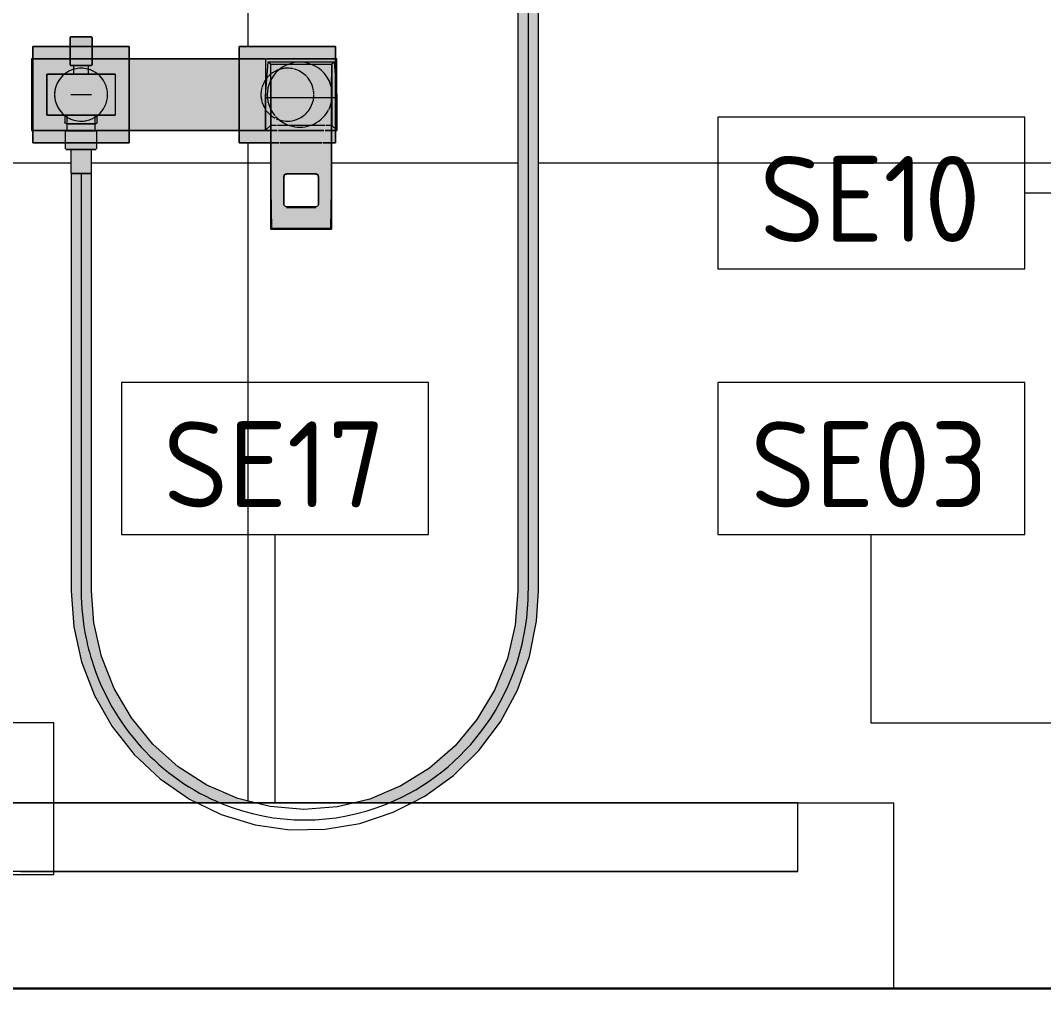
# Model space of a CAD drawing. Header units: millimetres. Extents: x 91786 to 132940, y -1987 to 10096.
# Drawn here: x 124797 to 125540, y 0 to 704 of the extents above; entities that cross this region are included whole.
import ezdxf

# ---------------------------------------------------------------- set-up
doc = ezdxf.new("R2010")
doc.units = ezdxf.units.MM
doc.layers.add('A-FLOR-FNSH-2', color=7, linetype='Continuous', lineweight=30, true_color=0x3c3c3c)
for name, color, linetype, lineweight in [('A-WALL-PATT', 7, 'Continuous', 9), ('P-SANR-FIXT', 7, 'Continuous', 9), ('P-SANR-FIXT-IDEN', 7, 'Continuous', 9)]:
    doc.layers.add(name, color=color, linetype=linetype, lineweight=lineweight)
doc.layers.add('P-SANR-FIXT-2', color=7, linetype='Continuous', lineweight=9, transparency=0.7)
doc.styles.add('GOST Common_3', font='GOST_Common.ttf', dxfattribs={"height": 62.5})

# ---------------------------------------------------------------- blocks, each defined once
blk = doc.blocks.new('поддон угловой - 900х900-30799906-Развертка 1_66-4')
at = {"layer": 'P-SANR-FIXT'}
for p, q in [((5930.84, 135), (6254.47, 135)), ((6040.84, 135), (6760.84, 135)), ((6209.07, 135), (6083.35, 135)), ((6249.78, 135), (6209.07, 135)), ((6328.33, 135), (6249.78, 135)), ((6254.47, 135), (6293.33, 135)), ((6293.53, 135), (6294.98, 135)), ((6294.98, 135), (6370.63, 135)), ((6500.46, 135), (6328.33, 135)), ((6370.63, 135), (6407.6, 135)), ((6408, 135), (6409.22, 135)), ((6409.22, 135), (6549.84, 135)), ((6550.04, 135), (6500.46, 135)), ((6549.96, 135), (6690.84, 135)), ((6623.81, 135), (6550.16, 135)), ((6641.36, 135), (6623.81, 135)), ((6690.84, 135), (6641.36, 135)), ((6690.84, 85), (6690.84, 135)), ((6760.84, 0), (6760.84, 135)), ((6549.84, 85), (6045.84, 85)), ((6125.68, 85), (6249.78, 85)), ((6249.78, 85), (6365.84, 85)), ((6365.84, 85), (6500.46, 85)), ((6500.46, 85), (6550.04, 85)), ((6690.84, 85), (6549.96, 85)), ((6550.16, 85), (6556.52, 85)), ((6556.52, 85), (6623.81, 85)), ((6623.81, 85), (6678.35, 85)), ((6678.35, 85), (6685.28, 85)), ((6685.28, 85), (6690.84, 85))]:
    blk.add_line(p, q, dxfattribs=at)
blk = doc.blocks.new('Смеситель для ванны с душевым гарнитуром - Смеситель для ванны с душевым гарнитуром-30756537-Развертка 1_66-4')
at = {"layer": 'P-SANR-FIXT-2'}
for points in [[(6487.61, 289.25), (6502.39, 289.25), (6502.13, 724), (6487.39, 724), (6487.39, 289.25)], [(6167.12, 685), (6177.84, 685), (6177.84, 691.5), (6177.34, 692), (6162.34, 692), (6161.84, 691.5), (6161.84, 685)], [(6204.84, 624), (6284.84, 624), (6284.84, 676), (6204.84, 676)], [(6355.22, 648.88), (6354.92, 659.74), (6354.84, 660.79), (6355.1, 648.88)], [(6133.84, 624), (6133.87, 624), (6133.84, 635.55)], [(6169.84, 630.75), (6174.97, 631.47), (6180.09, 633.81), (6180.09, 635), (6159.59, 635), (6159.75, 633.69), (6160.96, 633.02), (6164.86, 631.41), (6166.43, 631.2)], [(6173.23, 610.65), (6181.34, 610.65), (6181.34, 615), (6158.34, 615), (6158.34, 610.65), (6172.42, 610.65)], [(6169.48, 592.65), (6177.34, 592.65), (6177.34, 610.15), (6162.34, 610.15), (6162.55, 592.65), (6167.56, 592.65)], [(6162.55, 289.25), (6163.28, 289.25), (6163.28, 592.65), (6162.55, 592.65), (6162.55, 290.79)], [(6163.28, 289.25), (6177.5, 289.25), (6177.34, 592.65), (6163.28, 592.65), (6163.28, 299.94)], [(6319.45, 592.07), (6340.22, 592.07), (6340.22, 592.56), (6319.45, 592.53)], [(6307.87, 552.25), (6308.3, 552.67), (6307.87, 568.51), (6307.87, 552.67)], [(6351.81, 552.25), (6351.62, 568.48), (6351.37, 552.67), (6351.78, 552.27)], [(6351.81, 552.19), (6351.37, 552.67), (6308.3, 552.67), (6308.03, 552.19), (6351.78, 552.19)], [(6407.64, 133.55), (6410.51, 135), (6407.64, 134.86)]]:
    blk.add_hatch(color=256, dxfattribs=at).paths.add_polyline_path(points)
h = blk.add_hatch(color=256, dxfattribs=at)
h.paths.add_polyline_path([(6134.88, 615), (6158.34, 615), (6158.34, 623.65), (6159.59, 623.65), (6159.59, 624), (6134.84, 624), (6134.84, 615)])
h.paths.add_polyline_path([(6190.39, 615), (6204.84, 615), (6204.84, 624), (6180.09, 624), (6180.09, 623.65), (6181.34, 623.65), (6181.34, 615)])
h.paths.add_polyline_path([(6134.84, 676), (6161.84, 676), (6161.84, 685), (6134.84, 685)])
h.paths.add_polyline_path([(6204.84, 676), (6204.84, 685), (6177.84, 685), (6177.84, 676), (6190.39, 676)])
h = blk.add_hatch(color=256, dxfattribs=at)
h.paths.add_polyline_path([(6179.8, 615), (6181.34, 615), (6181.34, 623.65), (6180.09, 623.65), (6179.8, 624), (6159.59, 624), (6159.59, 623.65), (6158.34, 623.65), (6158.34, 615), (6178.39, 615)])
h.paths.add_polyline_path([(6161.84, 676), (6177.84, 676), (6177.84, 685), (6161.84, 685)])
h = blk.add_hatch(color=256, dxfattribs=at)
h.paths.add_polyline_path([(6351.8, 615), (6354.84, 615), (6354.84, 623.97), (6351.83, 623.97), (6351.79, 620.23)])
h.paths.add_polyline_path([(6284.84, 615), (6307.87, 615), (6307.79, 623.97), (6284.84, 624)])
h.paths.add_polyline_path([(6284.84, 676), (6354.84, 676), (6354.84, 685), (6284.84, 685)])
h = blk.add_hatch(color=256, dxfattribs=at)
h.paths.add_polyline_path([(6134.13, 676), (6134.58, 624), (6134.84, 624), (6134.58, 676), (6134.34, 676)])
h.paths.add_polyline_path([(6133.87, 624), (6134.13, 624), (6133.87, 635.55)])
h = blk.add_hatch(color=256, dxfattribs=at)
h.paths.add_polyline_path([(6134.84, 624), (6159.59, 624), (6159.59, 628.92), (6158.77, 629.12), (6158.04, 629.98), (6158.04, 635), (6144.84, 635), (6145.09, 665), (6158.04, 665), (6160.22, 666.67), (6164.34, 668.59), (6164.34, 671.3), (6162.34, 671.3), (6161.84, 671.8), (6161.84, 676), (6134.84, 676), (6134.84, 635)])
h.paths.add_polyline_path([(6186.51, 624), (6204.84, 624), (6204.84, 676), (6177.84, 676), (6177.84, 671.8), (6177.34, 671.3), (6175.34, 671.3), (6175.34, 668.38), (6180.26, 666.06), (6181.64, 665), (6194.84, 665), (6194.59, 635), (6181.64, 635), (6181.39, 629.46), (6180.09, 628.8), (6180.09, 624), (6181.64, 624)])
h = blk.add_hatch(color=256, dxfattribs=at)
h.paths.add_polyline_path([(6174.81, 624), (6180.09, 624), (6180.09, 628.8), (6159.59, 628.8), (6159.59, 624), (6172.42, 624)])
h.paths.add_polyline_path([(6181.64, 635), (6194.84, 635), (6194.59, 665), (6181.64, 665), (6183.45, 663.61), (6186.51, 659.62), (6188.43, 654.98), (6189.09, 650), (6188.43, 645.02), (6186.51, 640.37), (6183.45, 636.39), (6182.36, 635.55)])
h.paths.add_polyline_path([(6180.46, 628.8), (6181.48, 629.52), (6181.64, 630.75), (6181.64, 635), (6180.09, 633.59), (6180.09, 628.8)])
h.paths.add_polyline_path([(6158.04, 635), (6156.23, 636.39), (6153.17, 640.37), (6151.25, 645.02), (6150.59, 650), (6151.25, 654.98), (6153.17, 659.62), (6156.23, 663.61), (6158.04, 665), (6144.84, 665), (6145.09, 635), (6157.29, 635)])
h.paths.add_polyline_path([(6159.59, 628.92), (6159.59, 633.81), (6158.04, 635), (6158.04, 629.98), (6158.9, 629)])
h.paths.add_polyline_path([(6175.34, 665), (6181.64, 665), (6179.47, 666.67), (6175.34, 668.2), (6175.34, 666.06)])
h.paths.add_polyline_path([(6158.04, 665), (6164.34, 665), (6164.34, 668.38), (6159.42, 666.06)])
h.paths.add_polyline_path([(6164.34, 668.38), (6165.95, 668.74), (6170.77, 669.13), (6175.34, 668.59), (6175.34, 671.3), (6177.34, 671.3), (6177.84, 671.8), (6177.84, 676), (6161.84, 676), (6161.84, 671.8), (6162.34, 671.3), (6164.34, 671.3), (6164.34, 668.59)])
h = blk.add_hatch(color=256, dxfattribs=at)
h.paths.add_polyline_path([(6351.78, 623.97), (6351.78, 624), (6347.22, 623.97)])
h.paths.add_polyline_path([(6305.86, 674), (6307.44, 672.23), (6307.44, 672.45), (6306.78, 673.1)])
h.paths.add_polyline_path([(6303.84, 624), (6303.91, 624.07), (6303.67, 639.72), (6303.17, 640.37), (6301.25, 645.02), (6300.72, 650.95), (6301.34, 655.21), (6303.85, 660.51), (6304.92, 661.91), (6305.86, 674), (6353.82, 674), (6354.84, 660.79), (6354.84, 676), (6284.84, 676), (6284.84, 624), (6303.67, 624)])
h.paths.add_polyline_path([(6354.84, 624.97), (6354.84, 624.98), (6352.23, 627.93), (6352.23, 627.54)])
h.paths.add_polyline_path([(6307.44, 627.57), (6307.46, 627.93), (6307.44, 627.93)])
h = blk.add_hatch(color=256, dxfattribs=at)
h.paths.add_polyline_path([(6303.91, 624), (6307.84, 624.07), (6307.44, 635.46), (6305.91, 636.8), (6303.91, 639.4), (6303.91, 624.07)])
h.paths.add_polyline_path([(6352.23, 624), (6354.84, 624.07), (6354.84, 624.97), (6352.21, 627.93), (6351.94, 646.55), (6351.79, 645.55), (6351.89, 624), (6352.21, 624)])
h.paths.add_polyline_path([(6305.86, 674), (6304.92, 661.91), (6306.61, 663.9), (6307.44, 664.54), (6307.44, 672.43), (6306.78, 673.09)])
h.paths.add_polyline_path([(6307.46, 664.56), (6307.44, 664.31), (6307.46, 664.32)])
h.paths.add_polyline_path([(6354.84, 624.98), (6354.84, 660.79), (6353.82, 674), (6305.86, 674), (6307.46, 672.23), (6307.73, 664.77), (6310.22, 666.67), (6314.45, 668.64), (6315.49, 669.41), (6321.53, 672.49), (6328.84, 673.65), (6336.66, 672.23), (6343.37, 668.51), (6348.12, 663.61), (6351.33, 657.31), (6352.21, 650), (6352.23, 627.57)])
h.paths.add_polyline_path([(6311.84, 627.93), (6320.7, 627.93), (6314.37, 631.43), (6314.07, 631.73), (6309.71, 633.72), (6307.89, 635.11), (6307.89, 627.93), (6310.22, 627.93)])
h.paths.add_polyline_path([(6347.71, 627.93), (6351.78, 628.05), (6351.59, 644.31), (6351.33, 642.69), (6347.43, 635.55), (6342.12, 630.55), (6337.39, 627.93), (6347.55, 627.93)])
h.paths.add_polyline_path([(6303.91, 639.4), (6304.13, 651.72), (6304.65, 661.56), (6302.91, 659), (6301.25, 654.98), (6300.59, 650), (6301.34, 644.79), (6303.84, 639.5), (6303.87, 639.46)])
h.paths.add_polyline_path([(6352.23, 651.63), (6352.21, 653.2), (6352.23, 653.2)])
h = blk.add_hatch(color=256, dxfattribs=at)
h.paths.add_polyline_path([(6320.7, 627.93), (6336.52, 627.7), (6336.15, 627.51), (6328.84, 626.35), (6320.91, 627.82)])
h.paths.add_polyline_path([(6307.89, 627.93), (6307.89, 635.11), (6311.16, 632.94), (6314.37, 631.43), (6315.17, 630.75), (6320.7, 627.93), (6310.22, 627.93)])
h.paths.add_polyline_path([(6351.78, 627.93), (6337.39, 628.14), (6343.23, 631.36), (6347.97, 636.1), (6351.43, 643.31), (6351.78, 645.53), (6351.78, 628.05)])
h.paths.add_polyline_path([(6314.07, 668.27), (6309.42, 666.06), (6307.74, 664.48), (6307.89, 660.34), (6310.2, 664.39), (6313.77, 667.97)])
h.paths.add_polyline_path([(6307.87, 627.93), (6307.89, 627.93), (6307.89, 624), (6351.78, 624.07), (6351.94, 646.55), (6352.21, 650), (6351.97, 653.27), (6351.27, 657.43), (6347.41, 664.47), (6342.74, 669.13), (6336.15, 672.49), (6328.84, 673.65), (6321.02, 672.23), (6314.4, 668.59), (6314.53, 668.46), (6314.94, 668.6), (6320.29, 669.19), (6324.82, 668.59), (6330.26, 666.06), (6334.02, 662.87), (6336.51, 659.62), (6338.43, 654.98), (6338.98, 649.19), (6338.43, 645.02), (6336.51, 640.37), (6333.02, 636.06), (6328.84, 633.07), (6324.04, 631.3), (6318.96, 630.87), (6314.07, 631.73), (6309.34, 636.81), (6307.89, 639.39), (6307.87, 630.75)])
h.paths.add_polyline_path([(6307.84, 624), (6307.87, 624.07), (6307.84, 624.06)])
h.paths.add_polyline_path([(6307.87, 635.13), (6307.67, 640.09), (6307.46, 640.37), (6307.59, 635.34), (6307.82, 635.17)])
h.paths.add_polyline_path([(6307.44, 635.46), (6307.44, 640.54), (6306.35, 642.69), (6305.32, 650.81), (6306.64, 657.88), (6307.44, 659.62), (6307.44, 664.54), (6306.09, 663.44), (6304.92, 661.91), (6303.91, 646.68), (6304.13, 639.12), (6306.23, 636.39), (6307.32, 635.55)])
h.paths.add_polyline_path([(6352.23, 648.37), (6352.49, 650), (6352.23, 650), (6352.23, 648.88)])
h.paths.add_polyline_path([(6307.73, 664.76), (6307.73, 664.77), (6307.72, 665.64)])
h.paths.add_polyline_path([(6307.46, 659.49), (6307.78, 660.13), (6307.46, 662.92), (6307.46, 659.62)])
h = blk.add_hatch(color=256, dxfattribs=at)
h.paths.add_polyline_path([(6355.84, 624), (6355.71, 676), (6355.34, 676), (6355.71, 649.59), (6355.76, 647.78), (6355.81, 624)])
h.paths.add_polyline_path([(6355.19, 656.26), (6354.84, 672.43), (6355.1, 657.44)])
h.paths.add_polyline_path([(6355.76, 672.43), (6355.71, 672.43), (6355.76, 674)])
h = blk.add_hatch(color=256, dxfattribs=at)
h.paths.add_polyline_path([(6180.09, 633.81), (6183.45, 636.39), (6186.51, 640.37), (6188.43, 645.02), (6189.09, 650), (6188.43, 654.98), (6186.51, 659.62), (6183.45, 663.61), (6181.64, 665), (6175.34, 665), (6175.15, 668.46), (6173.73, 668.74), (6169.36, 669.19), (6164.34, 668.38), (6164.34, 665), (6158.04, 665), (6156.23, 663.61), (6153.17, 659.62), (6151.25, 654.98), (6150.59, 650), (6151.25, 645.02), (6153.17, 640.37), (6156.23, 636.39), (6159.59, 633.95), (6159.59, 635), (6180.09, 635), (6180.09, 633.95)])
h.paths.add_polyline_path([(6176.22, 628.8), (6180.09, 629.01), (6180.09, 633.81), (6178.72, 633.02), (6174.82, 631.41), (6169.84, 630.75), (6164.27, 631.65), (6159.59, 633.33), (6159.77, 628.9), (6163.01, 628.8), (6175.15, 628.8)])
h = blk.add_hatch(color=256, dxfattribs=at)
h.paths.add_polyline_path([(6307.87, 624), (6307.89, 624.07), (6307.87, 624.06)])
h.paths.add_polyline_path([(6351.78, 624), (6351.79, 624.07), (6351.78, 624.07)])
h.paths.add_polyline_path([(6328.84, 626.35), (6336.98, 627.93), (6320.91, 627.82), (6321.53, 627.51), (6324.82, 626.98)])
h.paths.add_polyline_path([(6307.89, 639.66), (6307.87, 639.39), (6307.89, 639.39)])
h.paths.add_polyline_path([(6319.84, 630.75), (6325.8, 631.81), (6330.35, 634.01), (6334.1, 637.23), (6336.94, 641.41), (6338.55, 645.88), (6338.98, 650.81), (6338.19, 655.57), (6336.34, 659.85), (6332.91, 664.02), (6328.84, 666.93), (6323.95, 668.71), (6318.94, 669.13), (6314.07, 668.27), (6309.56, 663.61), (6307.8, 659.62), (6308.03, 639.39), (6310.27, 635.53), (6314.37, 631.61), (6314.94, 631.4), (6319.39, 630.81)])
h.paths.add_polyline_path([(6307.78, 660.13), (6307.8, 660.16), (6307.75, 663.14)])
h.paths.add_polyline_path([(6307.87, 639.7), (6307.63, 659.84), (6307.46, 658.95), (6307.67, 640.09), (6307.84, 639.77)])
h.paths.add_polyline_path([(6307.44, 640.54), (6307.39, 659.35), (6306.25, 656.69), (6305.19, 650), (6306.41, 642.57)])
h.paths.add_polyline_path([(6351.78, 645.53), (6351.79, 646.55), (6351.78, 646.55)])
h = blk.add_hatch(color=256, dxfattribs=at)
h.paths.add_polyline_path([(6355.34, 651.69), (6355.21, 652.57), (6355.34, 648.88)])
h.paths.add_polyline_path([(6355.71, 624), (6355.76, 624.07), (6355.55, 651.64), (6355.44, 651.03), (6355.34, 624.48), (6355.1, 624.72), (6355.34, 624), (6355.55, 624)])
h = blk.add_hatch(color=256, dxfattribs=at)
h.paths.add_polyline_path([(6314.06, 615), (6351.8, 615), (6351.78, 623.97), (6307.89, 623.97), (6307.87, 615), (6313.87, 615)])
h.paths.add_polyline_path([(6307.84, 623.97), (6307.79, 624), (6307.79, 623.97)])
h = blk.add_hatch(color=256, dxfattribs=at)
h.paths.add_polyline_path([(6169.12, 610.19), (6172.42, 610.53), (6170.65, 610.44), (6169.91, 610.5), (6168.34, 610.64), (6166.6, 610.42), (6168.4, 610.29)])
h.paths.add_polyline_path([(6177.89, 610.37), (6177.89, 610.62), (6177.69, 610.65)])
h.paths.add_polyline_path([(6161.79, 610.37), (6161.79, 610.62), (6160.62, 610.43)])
h = blk.add_hatch(color=256, dxfattribs=at)
h.paths.add_polyline_path([(6319.45, 552.67), (6351.37, 552.67), (6351.8, 592.53), (6351.78, 615), (6307.87, 615), (6308.06, 568.51), (6308.3, 552.67), (6318.99, 552.67)])
h.paths.add_polyline_path([(6340.22, 568.48), (6318.55, 568.64), (6317.81, 569.18), (6317.39, 569.98), (6317.34, 570.43), (6317.55, 591.49), (6318.15, 592.18), (6318.99, 592.53), (6319.45, 592.56), (6341.13, 592.41), (6341.87, 591.87), (6342.28, 591.06), (6342.34, 590.61), (6342.12, 569.55), (6341.53, 568.86), (6340.68, 568.51)])
h = blk.add_hatch(color=256, dxfattribs=at)
h.paths.add_polyline_path([(6212.94, 166.24), (6198.31, 183.35), (6185.99, 202.27), (6175.86, 223.65), (6169.05, 244.23), (6164.67, 267.4), (6163.28, 289.25), (6162.55, 289.25), (6164.73, 261.88), (6170.81, 235.96), (6179.75, 213.17), (6190.65, 193.33), (6203.69, 175.77), (6210.57, 168.68)])
h.paths.add_polyline_path([(6229.61, 151.24), (6215.99, 163.15), (6220.09, 159.01), (6227.75, 152.76)])
h.paths.add_polyline_path([(6248.05, 138.59), (6230.79, 150.28), (6237.35, 144.95), (6246.39, 139.58)])
h.paths.add_polyline_path([(6254.47, 135), (6255.16, 135), (6252.49, 136.11)])
h = blk.add_hatch(color=256, dxfattribs=at)
h.paths.add_polyline_path([(6390.93, 135), (6410.57, 135.03), (6417.61, 138.59), (6436.29, 151.45), (6453.94, 167.65), (6467.35, 183.35), (6480.37, 203.71), (6490.11, 224.57), (6496.62, 244.23), (6500.94, 266.54), (6502.14, 289.25), (6487.39, 289.25), (6486.06, 268.41), (6482.1, 248.01), (6475.57, 228.27), (6466.59, 209.58), (6454.21, 190.97), (6441.91, 176.58), (6425.6, 162.13), (6408.69, 150.72), (6391.13, 141.9), (6371.4, 135), (6387.5, 135)])
h.paths.add_polyline_path([(6185.47, 239.29), (6185.44, 238.92), (6184.47, 241.98)])
h.paths.add_polyline_path([(6293.33, 135), (6289.65, 136.11), (6272.28, 142.22), (6262.24, 147.39), (6246.39, 156.92), (6230.39, 169.31), (6215.25, 184.78), (6202.53, 202.47), (6193.7, 217.66), (6192.5, 220.46), (6185.47, 239.29), (6178.64, 269.43), (6177.5, 289.25), (6163.28, 289.25), (6164.73, 266.54), (6169.05, 244.23), (6176.18, 222.68), (6185.99, 202.27), (6199.71, 181.72), (6213.93, 165.35), (6231, 150.28), (6248.05, 138.59), (6255.16, 135), (6293.03, 135)])
h.paths.add_polyline_path([(6282.28, 138.68), (6267.95, 144.41), (6274.01, 141.56), (6278.77, 139.9)])
h.paths.add_polyline_path([(6293.53, 135), (6294.98, 135), (6286.42, 137.24), (6291.89, 135.34)])
h = blk.add_hatch(color=256, dxfattribs=at)
h.paths.add_polyline_path([(6264.2, 146.21), (6260.25, 148.31), (6263.94, 146.35)])
h.paths.add_polyline_path([(6282.83, 138.45), (6278.77, 139.9), (6278.77, 139.88)])
h.paths.add_polyline_path([(6231.19, 168.52), (6227.19, 172.15), (6230.39, 169.23)])
h.paths.add_polyline_path([(6215.99, 183.77), (6212.94, 187.49), (6213.84, 186.33)])
h.paths.add_polyline_path([(6193.27, 218.39), (6192.35, 220.46), (6192.29, 220.46)])
h.paths.add_polyline_path([(6185.77, 238.02), (6185.47, 239.29), (6185.44, 238.92)])
at = {"layer": 'P-SANR-FIXT'}
for p, q in [((6487.39, 730.75), (6487.39, 289.25)), ((6494.99, 730.75), (6494.99, 289.25)), ((6502.39, 289.25), (6502.39, 730.75)), ((6177.34, 692), (6162.34, 692)), ((6162.34, 692), (6177.34, 692)), ((6134.84, 685), (6134.84, 676)), ((6161.84, 685), (6134.84, 685)), ((6134.84, 685), (6161.84, 685)), ((6134.84, 676), (6134.84, 685)), ((6134.84, 685), (6134.84, 676)), ((6161.84, 685), (6134.84, 685)), ((6134.84, 685), (6161.84, 685)), ((6134.84, 676), (6134.84, 685)), ((6161.84, 691.5), (6161.84, 671.8)), ((6161.84, 671.8), (6161.84, 691.5)), ((6177.84, 685), (6161.84, 685)), ((6161.84, 685), (6177.84, 685)), ((6177.84, 685), (6161.84, 685)), ((6161.84, 685), (6177.84, 685)), ((6177.84, 671.8), (6177.84, 691.5)), ((6177.84, 691.5), (6177.84, 671.8)), ((6204.84, 685), (6177.84, 685)), ((6177.84, 685), (6204.84, 685)), ((6204.84, 685), (6177.84, 685)), ((6177.84, 685), (6204.84, 685)), ((6204.84, 676), (6204.84, 685)), ((6204.84, 685), (6204.84, 676)), ((6204.84, 676), (6204.84, 685)), ((6204.84, 685), (6204.84, 676)), ((6354.84, 685), (6284.84, 685)), ((6284.84, 685), (6284.84, 676)), ((6284.84, 676), (6284.84, 685)), ((6284.84, 685), (6354.84, 685)), ((6284.84, 685), (6284.84, 676)), ((6354.84, 685), (6284.84, 685)), ((6284.84, 685), (6354.84, 685)), ((6284.84, 676), (6284.84, 685)), ((6354.84, 676), (6354.84, 685)), ((6354.84, 685), (6354.84, 676)), ((6354.84, 676), (6354.84, 685)), ((6354.84, 685), (6354.84, 676)), ((6133.84, 676), (6133.84, 624)), ((6133.87, 676), (6133.84, 676)), ((6133.84, 676), (6134.84, 676)), ((6133.84, 676), (6133.84, 624)), ((6133.87, 676), (6133.84, 676)), ((6133.84, 676), (6134.84, 676)), ((6134.84, 676), (6133.87, 676)), ((6134.84, 676), (6133.87, 676)), ((6134.84, 676), (6134.84, 624)), ((6134.84, 624), (6134.84, 676)), ((6161.84, 676), (6134.84, 676)), ((6134.84, 676), (6161.84, 676)), ((6161.84, 676), (6134.84, 676)), ((6134.84, 676), (6161.84, 676)), ((6134.84, 676), (6134.84, 624)), ((6134.84, 624), (6134.84, 676)), ((6177.84, 676), (6161.84, 676)), ((6161.84, 676), (6177.84, 676)), ((6177.84, 676), (6161.84, 676)), ((6161.84, 676), (6177.84, 676)), ((6162.34, 671.3), (6177.34, 671.3)), ((6164.34, 671.3), (6162.34, 671.3)), ((6164.34, 671.3), (6164.34, 665)), ((6175.34, 671.3), (6164.34, 671.3)), ((6164.34, 671.3), (6169.84, 671.3)), ((6175.15, 671.3), (6164.53, 671.3)), ((6169.84, 671.3), (6171.26, 671.3)), ((6171.26, 671.3), (6175.34, 671.3)), ((6175.34, 665), (6175.34, 671.3)), ((6177.34, 671.3), (6175.34, 671.3)), ((6303.67, 676), (6177.84, 676)), ((6177.84, 676), (6298.84, 676)), ((6303.67, 676), (6177.84, 676)), ((6177.84, 676), (6298.84, 676)), ((6204.84, 624), (6204.84, 676)), ((6204.84, 676), (6204.84, 624)), ((6204.84, 624), (6204.84, 676)), ((6204.84, 676), (6204.84, 624)), ((6284.84, 676), (6284.84, 624)), ((6284.84, 624), (6284.84, 676)), ((6284.84, 676), (6284.84, 624)), ((6284.84, 624), (6284.84, 676)), ((6298.84, 676), (6303.84, 676)), ((6298.84, 676), (6303.84, 676)), ((6303.84, 676), (6303.84, 624)), ((6303.84, 676), (6304.84, 676)), ((6303.84, 676), (6303.84, 624)), ((6303.84, 676), (6304.84, 676)), ((6303.91, 648.88), (6305.86, 674)), ((6304.84, 676), (6354.84, 676)), ((6354.84, 676), (6304.84, 676)), ((6304.84, 676), (6354.84, 676)), ((6354.84, 676), (6304.84, 676)), ((6305.86, 674), (6353.82, 674)), ((6305.86, 674), (6307.44, 672.43)), ((6307.46, 672.43), (6307.63, 672.23)), ((6307.46, 672.43), (6307.46, 627.57)), ((6307.63, 672.23), (6352.04, 672.23)), ((6307.63, 672.23), (6307.89, 653.27)), ((6351.78, 653.08), (6352.04, 672.23)), ((6352.04, 672.23), (6352.21, 672.43)), ((6352.23, 672.43), (6353.82, 674)), ((6352.23, 672.43), (6352.23, 627.57)), ((6353.82, 674), (6355.76, 648.88)), ((6354.84, 676), (6355.84, 676)), ((6355.81, 676), (6354.84, 676)), ((6354.84, 660.79), (6354.84, 676)), ((6354.84, 676), (6354.84, 660.79)), ((6354.84, 676), (6355.84, 676)), ((6355.84, 676), (6354.84, 676)), ((6354.84, 660.79), (6354.84, 676)), ((6354.84, 676), (6354.84, 660.79)), ((6355.84, 676), (6355.81, 676)), ((6355.84, 624), (6355.84, 676)), ((6355.84, 624), (6355.84, 676)), ((6144.84, 665), (6144.84, 635)), ((6144.84, 665), (6145.34, 665)), ((6144.84, 635), (6144.84, 665)), ((6164.34, 665), (6145.34, 665)), ((6145.34, 665), (6194.34, 665)), ((6175.15, 665), (6164.34, 665)), ((6164.34, 665), (6175.34, 665)), ((6172.42, 665), (6164.53, 665)), ((6175.15, 665), (6172.59, 665)), ((6175.34, 665), (6175.15, 665)), ((6194.34, 665), (6175.34, 665)), ((6194.34, 665), (6194.84, 665)), ((6194.84, 635), (6194.84, 665)), ((6194.84, 635), (6194.84, 665)), ((6354.84, 624.98), (6354.84, 660.79)), ((6354.84, 660.79), (6354.84, 624.98)), ((6354.84, 624.98), (6354.84, 660.79)), ((6354.84, 660.79), (6354.84, 624.98)), ((6177.34, 650), (6162.34, 650)), ((6303.91, 624.07), (6303.91, 648.88)), ((6303.91, 648.88), (6303.91, 647.67)), ((6303.91, 647.67), (6303.91, 624.07)), ((6306.4, 647.67), (6304.11, 647.67)), ((6307.44, 647.67), (6306.4, 647.67)), ((6307.87, 653.27), (6307.87, 580.98)), ((6307.87, 653.27), (6307.87, 620.42)), ((6308.75, 647.67), (6307.87, 647.67)), ((6316.15, 647.67), (6308.94, 647.67)), ((6323.54, 647.67), (6316.2, 647.67)), ((6350.75, 647.67), (6323.88, 647.67)), ((6351.25, 647.67), (6350.94, 647.67)), ((6351.79, 647.67), (6351.25, 647.67)), ((6351.78, 653.08), (6351.78, 620.23)), ((6351.81, 580.98), (6351.81, 653.08)), ((6355.56, 647.67), (6352.23, 647.67)), ((6355.76, 647.67), (6355.76, 648.88)), ((6355.76, 648.88), (6355.76, 624.07)), ((6355.76, 624.07), (6355.76, 647.67)), ((6145.34, 635), (6144.84, 635)), ((6194.34, 635), (6145.34, 635)), ((6145.34, 635), (6158.04, 635)), ((6158.04, 635), (6158.04, 629.98)), ((6158.04, 635), (6169.84, 635)), ((6161.5, 635), (6158.04, 635)), ((6158.04, 635), (6159.59, 635)), ((6159.59, 635), (6159.59, 629.98)), ((6180.09, 635), (6159.59, 635)), ((6159.59, 635), (6180.09, 635)), ((6159.59, 635), (6180.09, 635)), ((6169.84, 635), (6161.5, 635)), ((6169.84, 635), (6181.64, 635)), ((6181.64, 635), (6169.84, 635)), ((6180.09, 629.98), (6180.09, 635)), ((6180.09, 635), (6181.64, 635)), ((6181.64, 629.98), (6181.64, 635)), ((6181.64, 635), (6194.34, 635)), ((6194.84, 635), (6194.34, 635)), ((6159.59, 629.92), (6159.59, 629.49)), ((6159.59, 629.39), (6159.59, 629.04)), ((6159.59, 628.92), (6159.59, 623.65)), ((6180.09, 629.48), (6180.09, 629.93)), ((6180.09, 623.65), (6180.09, 628.8)), ((6307.44, 627.57), (6303.91, 624.07)), ((6307.79, 627.93), (6307.46, 627.57)), ((6307.87, 621.86), (6307.79, 627.93)), ((6307.89, 627.93), (6311.84, 627.93)), ((6312.7, 627.93), (6346.98, 627.93)), ((6347.84, 627.93), (6351.78, 627.93)), ((6351.89, 627.93), (6351.79, 621.02)), ((6352.21, 627.57), (6351.89, 627.93)), ((6355.76, 624.07), (6352.23, 627.57)), ((6354.84, 624.07), (6354.84, 624.97)), ((6354.84, 624.97), (6354.84, 624.07)), ((6354.84, 624.07), (6354.84, 624.97)), ((6354.84, 624.97), (6354.84, 624.07)), ((6134.84, 624), (6133.84, 624)), ((6133.84, 624), (6134.84, 624)), ((6134.84, 624), (6133.84, 624)), ((6133.84, 624), (6134.84, 624)), ((6134.84, 624), (6134.84, 615)), ((6134.84, 615), (6134.84, 624)), ((6159.59, 624), (6134.84, 624)), ((6134.84, 624), (6159.59, 624)), ((6159.59, 624), (6134.84, 624)), ((6134.84, 624), (6159.59, 624)), ((6134.84, 624), (6134.84, 615)), ((6134.84, 615), (6134.84, 624)), ((6158.34, 623.65), (6158.34, 610.65)), ((6159.36, 623.65), (6158.34, 623.65)), ((6158.34, 623.65), (6181.34, 623.65)), ((6160.92, 624), (6159.59, 624)), ((6159.59, 624), (6160.92, 624)), ((6160.92, 624), (6159.59, 624)), ((6159.59, 624), (6160.92, 624)), ((6180.03, 623.65), (6159.65, 623.65)), ((6159.65, 623.65), (6160.96, 623.65)), ((6179.8, 623.65), (6159.88, 623.65)), ((6164.6, 624), (6160.96, 624)), ((6160.96, 624), (6164.6, 624)), ((6164.6, 624), (6160.96, 624)), ((6160.96, 624), (6164.6, 624)), ((6160.96, 623.65), (6164.72, 623.65)), ((6169.68, 624), (6164.72, 624)), ((6164.72, 624), (6169.68, 624)), ((6169.68, 624), (6164.72, 624)), ((6164.72, 624), (6169.68, 624)), ((6164.72, 623.65), (6180.03, 623.65)), ((6174.81, 624), (6169.84, 624)), ((6169.84, 624), (6174.81, 624)), ((6174.81, 624), (6169.84, 624)), ((6169.84, 624), (6174.81, 624)), ((6178.6, 624), (6174.97, 624)), ((6174.97, 624), (6178.6, 624)), ((6178.6, 624), (6174.97, 624)), ((6174.97, 624), (6178.6, 624)), ((6180.05, 624), (6178.72, 624)), ((6178.72, 624), (6180.05, 624)), ((6180.05, 624), (6178.72, 624)), ((6178.72, 624), (6180.05, 624)), ((6298.84, 624), (6180.05, 624)), ((6180.05, 624), (6303.67, 624)), ((6298.84, 624), (6180.05, 624)), ((6180.05, 624), (6303.67, 624)), ((6181.34, 623.65), (6180.32, 623.65)), ((6181.34, 610.65), (6181.34, 623.65)), ((6204.84, 615), (6204.84, 624)), ((6204.84, 624), (6204.84, 615)), ((6204.84, 615), (6204.84, 624)), ((6204.84, 624), (6204.84, 615)), ((6284.84, 624), (6284.84, 615)), ((6284.84, 615), (6284.84, 624)), ((6284.84, 624), (6284.84, 615)), ((6284.84, 615), (6284.84, 624)), ((6303.84, 624), (6298.84, 624)), ((6303.84, 624), (6298.84, 624)), ((6303.87, 624), (6303.84, 624)), ((6303.87, 624), (6303.84, 624)), ((6303.97, 624), (6303.87, 624)), ((6304.84, 624), (6303.87, 624)), ((6303.91, 623.97), (6303.91, 624.07)), ((6303.91, 623.97), (6307.87, 623.97)), ((6304.13, 624), (6303.97, 624)), ((6304.34, 624), (6304.13, 624)), ((6304.84, 624), (6304.34, 624)), ((6304.84, 624), (6307.87, 624)), ((6307.87, 624), (6304.84, 624)), ((6304.84, 624), (6307.87, 624)), ((6307.87, 624), (6304.84, 624)), ((6307.87, 624), (6312.46, 624)), ((6312.46, 624), (6307.87, 624)), ((6307.87, 624), (6312.46, 624)), ((6312.46, 624), (6307.87, 624)), ((6307.87, 623.97), (6312.46, 623.97)), ((6307.89, 620.42), (6307.87, 621.86)), ((6307.87, 552.25), (6307.87, 620.42)), ((6313.45, 624), (6346.23, 624)), ((6346.23, 624), (6313.45, 624)), ((6313.45, 624), (6346.23, 624)), ((6346.23, 624), (6313.45, 624)), ((6313.46, 623.97), (6346.22, 623.97)), ((6347.22, 624), (6351.79, 624)), ((6351.79, 624), (6347.22, 624)), ((6347.22, 624), (6351.79, 624)), ((6351.79, 624), (6347.22, 624)), ((6347.22, 623.97), (6351.79, 623.97)), ((6351.79, 621.02), (6351.78, 620.23)), ((6351.79, 624), (6354.84, 624)), ((6354.84, 624), (6351.79, 624)), ((6351.79, 624), (6354.84, 624)), ((6354.84, 624), (6351.79, 624)), ((6351.79, 623.97), (6355.76, 623.97)), ((6351.81, 620.23), (6351.81, 552.25)), ((6354.84, 624), (6355.81, 624)), ((6355.81, 624), (6354.84, 624)), ((6354.84, 624), (6355.81, 624)), ((6355.34, 624), (6354.84, 624)), ((6354.84, 615), (6354.84, 623.97)), ((6354.84, 623.97), (6354.84, 615)), ((6354.84, 615), (6354.84, 623.97)), ((6354.84, 623.97), (6354.84, 615)), ((6355.81, 624), (6355.34, 624)), ((6355.76, 624.07), (6355.76, 623.97)), ((6355.81, 624), (6355.84, 624)), ((6355.84, 624), (6355.81, 624)), ((6355.81, 624), (6355.84, 624)), ((6355.84, 624), (6355.81, 624)), ((6134.84, 615), (6158.34, 615)), ((6158.34, 615), (6134.84, 615)), ((6134.84, 615), (6158.34, 615)), ((6158.34, 615), (6134.84, 615)), ((6158.34, 615), (6181.34, 615)), ((6181.34, 615), (6158.34, 615)), ((6158.34, 615), (6181.34, 615)), ((6181.34, 615), (6158.34, 615)), ((6162.34, 610.15), (6162.34, 592.65)), ((6177.34, 610.15), (6162.34, 610.15)), ((6162.34, 610.15), (6177.34, 610.15)), ((6177.34, 610.15), (6173.83, 610.15)), ((6177.34, 592.65), (6177.34, 610.15)), ((6181.34, 615), (6204.84, 615)), ((6204.84, 615), (6181.34, 615)), ((6181.34, 615), (6204.84, 615)), ((6204.84, 615), (6181.34, 615)), ((6284.84, 615), (6307.87, 615)), ((6307.87, 615), (6284.84, 615)), ((6284.84, 615), (6307.87, 615)), ((6307.87, 615), (6284.84, 615)), ((6307.87, 615), (6313.87, 615)), ((6313.87, 615), (6307.87, 615)), ((6307.87, 615), (6313.87, 615)), ((6313.87, 615), (6307.87, 615)), ((6314.58, 615), (6345.1, 615)), ((6345.1, 615), (6314.58, 615)), ((6314.58, 615), (6345.1, 615)), ((6345.1, 615), (6314.58, 615)), ((6345.81, 615), (6351.8, 615)), ((6351.8, 615), (6345.81, 615)), ((6345.81, 615), (6351.8, 615)), ((6351.8, 615), (6345.81, 615)), ((6351.8, 615), (6354.84, 615)), ((6354.84, 615), (6351.8, 615)), ((6351.8, 615), (6354.84, 615)), ((6354.84, 615), (6351.8, 615)), ((6162.34, 592.65), (6162.44, 592.65)), ((6163.21, 592.65), (6162.44, 592.65)), ((6162.53, 592.65), (6162.53, 289.25)), ((6162.55, 592.65), (6163.28, 592.65)), ((6162.67, 592.65), (6163.21, 592.65)), ((6163.22, 592.65), (6162.94, 592.65)), ((6165.78, 592.65), (6163.29, 592.65)), ((6163.33, 592.65), (6164.35, 592.65)), ((6165.75, 592.65), (6163.35, 592.65)), ((6163.35, 592.65), (6164.18, 592.65)), ((6164.18, 592.65), (6165.62, 592.65)), ((6164.35, 592.65), (6165.28, 592.65)), ((6165.28, 592.65), (6165.81, 592.65)), ((6165.62, 592.65), (6166.86, 592.65)), ((6176.28, 592.65), (6166.06, 592.65)), ((6166.07, 592.65), (6166.89, 592.65)), ((6176.26, 592.65), (6166.09, 592.65)), ((6166.86, 592.65), (6169.84, 592.65)), ((6166.89, 592.65), (6169.48, 592.65)), ((6169.48, 592.65), (6170.24, 592.65)), ((6169.84, 592.65), (6170.26, 592.65)), ((6169.93, 592.65), (6169.93, 289.25)), ((6170.24, 592.65), (6173.61, 592.65)), ((6170.26, 592.65), (6176.26, 592.65)), ((6173.66, 592.65), (6177.52, 592.65)), ((6177.29, 592.65), (6176.33, 592.65)), ((6176.33, 592.65), (6177.29, 592.65)), ((6176.77, 592.65), (6176.39, 592.65)), ((6177.17, 592.65), (6176.77, 592.65)), ((6177.52, 592.65), (6177.39, 592.65)), ((6177.52, 289.25), (6177.52, 592.65)), ((6317.34, 570.43), (6317.34, 590.61)), ((6317.34, 590.61), (6317.34, 590.12)), ((6317.34, 590.12), (6317.34, 570.04)), ((6319.45, 592.56), (6340.22, 592.56)), ((6319.45, 592.56), (6319.45, 592.07)), ((6340.22, 592.07), (6319.45, 592.07)), ((6340.22, 592.56), (6340.22, 592.07)), ((6342.34, 590.61), (6342.34, 570.43)), ((6342.34, 590.61), (6342.34, 590.12)), ((6342.34, 570.05), (6342.34, 590.12)), ((6307.87, 580.98), (6308.3, 552.67)), ((6307.87, 580.98), (6307.87, 552.25)), ((6351.37, 552.67), (6351.81, 580.98)), ((6351.81, 552.25), (6351.81, 580.98)), ((6317.34, 570.04), (6317.34, 570.43)), ((6317.34, 569.89), (6317.39, 569.49)), ((6319.12, 568), (6319.45, 567.99)), ((6340.22, 568.48), (6319.45, 568.48)), ((6319.45, 568.48), (6319.45, 567.99)), ((6319.45, 567.99), (6340.22, 567.99)), ((6340.22, 568.48), (6340.22, 567.99)), ((6340.22, 567.99), (6340.56, 568)), ((6342.28, 569.49), (6342.34, 569.89)), ((6342.34, 570.43), (6342.34, 570.05)), ((6308.3, 552.67), (6307.87, 552.25)), ((6307.87, 552.25), (6307.87, 552.19)), ((6307.87, 552.19), (6351.81, 552.19)), ((6351.37, 552.67), (6308.3, 552.67)), ((6351.81, 552.25), (6351.37, 552.67)), ((6351.81, 552.19), (6351.81, 552.25))]:
    blk.add_line(p, q, dxfattribs=at)
at = {"layer": 'P-SANR-FIXT', "flags": 128}
for points in [[(6159.22, 628.8), (6158.23, 629.34), (6158.04, 629.98)], [(6160.65, 628.8), (6159.87, 628.8), (6159.22, 628.8)], [(6159.22, 628.8), (6161.14, 628.8), (6166.2, 628.8), (6169.84, 628.8)], [(6169.84, 628.8), (6163.75, 628.8), (6160.65, 628.8)], [(6180.46, 628.8), (6178.54, 628.8), (6173.48, 628.8), (6169.84, 628.8)], [(6169.84, 628.8), (6175.93, 628.8), (6179.81, 628.8), (6180.46, 628.8)], [(6181.64, 629.98), (6181.1, 628.99), (6180.46, 628.8)], [(6162.34, 610.15), (6161.74, 610.15), (6158.95, 610.15), (6158.84, 610.15)], [(6158.84, 610.15), (6160.76, 610.15), (6165.85, 610.15), (6172.33, 610.15), (6177.94, 610.15), (6180.73, 610.15), (6180.84, 610.15)], [(6173.59, 610.15), (6167.35, 610.15), (6162.34, 610.15)], [(6180.84, 610.15), (6178.92, 610.15), (6177.34, 610.15)], [(6317.34, 590.61), (6317.39, 591.06), (6317.55, 591.49), (6317.81, 591.87), (6318.15, 592.18), (6318.55, 592.41), (6318.99, 592.53), (6319.45, 592.56)], [(6319.45, 592.07), (6318.99, 592.05), (6318.55, 591.92), (6318.15, 591.69), (6317.81, 591.38), (6317.55, 591), (6317.39, 590.57), (6317.34, 590.12)], [(6340.22, 592.56), (6340.68, 592.53), (6341.13, 592.41), (6341.53, 592.18), (6341.87, 591.87), (6342.12, 591.49), (6342.28, 591.06), (6342.34, 590.61)], [(6342.34, 590.12), (6342.28, 590.57), (6342.12, 591), (6341.87, 591.38), (6341.53, 591.69), (6341.13, 591.92), (6340.68, 592.05), (6340.22, 592.07)], [(6319.45, 568.48), (6318.99, 568.51), (6318.55, 568.64), (6318.15, 568.86), (6317.81, 569.17), (6317.55, 569.55), (6317.39, 569.98), (6317.34, 570.43)], [(6342.34, 570.43), (6342.28, 569.98), (6342.12, 569.55), (6341.87, 569.17), (6341.53, 568.86), (6341.13, 568.64), (6340.68, 568.51), (6340.22, 568.48)], [(6162.53, 289.25), (6164.45, 263.09), (6170.19, 237.53), (6179.61, 213.14), (6192.49, 190.49), (6208.55, 170.07), (6227.41, 152.36), (6248.66, 137.75), (6254.35, 135)], [(6296.29, 135), (6283.71, 138.18), (6261.24, 147.91), (6240.53, 161.14), (6222.1, 177.54), (6206.41, 196.71), (6193.84, 218.17), (6184.7, 241.39), (6179.22, 265.79), (6177.52, 289.25)], [(6487.39, 289.25), (6485.48, 264.28), (6479.77, 239.93), (6470.41, 216.8), (6457.64, 195.46), (6441.76, 176.45), (6423.18, 160.24), (6402.35, 147.21), (6379.79, 137.7), (6368.63, 135)], [(6410.34, 135), (6419.71, 139.8), (6440.61, 154.92), (6459.06, 173.08), (6474.65, 193.88), (6487.01, 216.84), (6495.87, 241.45), (6501.02, 267.14), (6502.39, 289.25)], [(6254.35, 135), (6271.8, 126.57), (6296.32, 119.08), (6321.65, 115.45), (6347.24, 115.76), (6372.49, 120), (6396.83, 128.07), (6410.34, 135)], [(6368.63, 135), (6356.04, 131.95), (6331.71, 130.1), (6307.4, 132.19), (6296.29, 135)]]:
    blk.add_lwpolyline(points, dxfattribs=at)
at = {"layer": 'P-SANR-FIXT'}
for centre, radius, start, end in [((6162.34, 691.5), 0.5, 90, 180), ((6162.34, 691.5), 0.5, 120, 150), ((6162.34, 691.5), 0.5, 90, 120), ((6177.34, 691.5), 0.5, 0, 90), ((6177.34, 691.5), 0.5, 60, 90), ((6177.34, 691.5), 0.5, 30, 60), ((6162.34, 691.5), 0.5, 165, 180), ((6162.34, 691.5), 0.5, 150, 165), ((6177.34, 691.5), 0.5, 15, 30), ((6177.34, 691.5), 0.5, 0, 15), ((6162.34, 671.8), 0.5, 180, 270), ((6162.34, 671.8), 0.5, 180, 195), ((6162.34, 671.8), 0.5, 195, 210), ((6162.34, 671.8), 0.5, 210, 240), ((6162.34, 671.8), 0.5, 240, 270), ((6177.34, 671.8), 0.5, 270, 0), ((6177.34, 671.8), 0.5, 270, 300), ((6177.34, 671.8), 0.5, 300, 330), ((6177.34, 671.8), 0.5, 330, 0), ((6328.84, 650), 23.65, 109.38741, 154.22756), ((6328.84, 650), 23.65, 90, 108), ((6328.84, 650), 23.65, 72, 90), ((6328.84, 650), 23.65, 10.73721, 70.61259), ((6169.84, 650), 19.25, 128.19331, 225), ((6169.84, 650), 19.25, 128.19331, 231.80669), ((6169.84, 650), 19.25, 106.67272, 128.19331), ((6169.84, 650), 19.25, 106.67272, 128.19331), ((6169.84, 650), 19.25, 105.05655, 106.06723), ((6169.84, 650), 19.25, 105.05655, 106.06723), ((6169.84, 650), 19.25, 90, 104.34028), ((6169.84, 650), 19.25, 90, 104.34028), ((6169.84, 650), 19.25, 75.65972, 90), ((6169.84, 650), 19.25, 75.65972, 90), ((6169.84, 650), 19.25, 51.80669, 73.32728), ((6169.84, 650), 19.25, 51.80669, 73.32728), ((6169.84, 650), 19.25, 308.19331, 51.80669), ((6169.84, 650), 19.25, 308.19331, 51.80669), ((6319.84, 650), 19.25, 135.65851, 141.41083), ((6319.84, 650), 19.25, 135.65851, 141.41083), ((6319.84, 650), 19.25, 130.43809, 135), ((6319.84, 650), 19.25, 130.43809, 135), ((6319.84, 650), 19.25, 107.53724, 129.33305), ((6319.84, 650), 19.25, 107.53724, 129.33305), ((6319.84, 650), 19.25, 105, 107.53724), ((6319.84, 650), 19.25, 105, 107.53724), ((6319.84, 650), 19.25, 100.96232, 104.92638), ((6319.84, 650), 19.25, 100.96232, 104.92638), ((6319.84, 650), 19.25, 90, 100.69823), ((6319.84, 650), 19.25, 90, 100.69823), ((6319.84, 650), 19.25, 76.56388, 90), ((6319.84, 650), 19.25, 76.56388, 90), ((6319.84, 650), 19.25, 60, 75), ((6319.84, 650), 19.25, 45, 75), ((6319.84, 650), 19.25, 45, 60), ((6319.84, 650), 19.25, 42.1998, 44.22744), ((6319.84, 650), 19.25, 42.1998, 44.22744), ((6319.84, 650), 19.25, 30.83822, 41.47329), ((6319.84, 650), 19.25, 30.83822, 41.47329), ((6319.84, 650), 19.25, 165, 177.14089), ((6319.84, 650), 19.25, 165, 177.14089), ((6319.84, 650), 19.25, 150, 164.26624), ((6319.84, 650), 19.25, 150, 164.26624), ((6319.84, 650), 19.25, 147.54533, 149.23287), ((6319.84, 650), 19.25, 147.54533, 149.23287), ((6328.84, 650), 23.65, 156.13543, 203.86458), ((6328.84, 650), 23.65, 154.5427, 156.03254), ((6319.84, 650), 19.25, 15, 30), ((6319.84, 650), 19.25, 15, 30), ((6319.84, 650), 19.25, 9.78111, 15), ((6319.84, 650), 19.25, 9.78111, 15), ((6319.84, 650), 19.25, 177.57076, 195), ((6319.84, 650), 19.25, 177.57076, 180), ((6319.84, 650), 19.25, 180, 195), ((6319.84, 650), 19.25, 330.35277, 354.38284), ((6319.84, 650), 19.25, 330.35277, 354.38284), ((6319.84, 650), 19.25, 0.78116, 9.44919), ((6319.84, 650), 19.25, 0.78116, 9.44919), ((6319.84, 650), 19.25, 354.59684, 360), ((6319.84, 650), 19.25, 354.59684, 0), ((6328.84, 650), 23.65, 4.3776, 10.58541), ((6328.84, 650), 23.65, 349.46503, 355.62241), ((6328.84, 650), 23.65, 355.99045, 4.00955), ((6319.84, 650), 19.25, 195.73376, 210), ((6319.84, 650), 19.25, 195.73376, 210), ((6319.84, 650), 19.25, 210.00547, 211.70475), ((6319.84, 650), 19.25, 210.00547, 211.70475), ((6328.84, 650), 23.65, 203.96746, 205.98107), ((6319.84, 650), 19.25, 315, 330), ((6319.84, 650), 19.25, 315, 330), ((6328.84, 650), 23.65, 332.86653, 348.99813), ((6169.84, 650), 19.25, 225, 231.80669), ((6169.84, 650), 19.25, 231.81676, 237.64849), ((6169.84, 650), 19.25, 231.81676, 237.64849), ((6169.84, 650), 19.25, 238.24634, 240), ((6169.84, 650), 19.25, 238.24634, 240), ((6169.84, 650), 19.25, 240.32648, 244.13918), ((6169.84, 650), 19.25, 240.32648, 244.13918), ((6169.84, 650), 19.25, 244.86862, 254.53885), ((6169.84, 650), 19.25, 244.86862, 254.53885), ((6169.84, 650), 19.25, 285.46115, 297.58255), ((6169.84, 650), 19.25, 285.46115, 297.58255), ((6169.84, 650), 19.25, 298.31994, 302.35151), ((6169.84, 650), 19.25, 298.31994, 302.35151), ((6169.84, 650), 19.25, 302.35151, 308.18324), ((6169.84, 650), 19.25, 302.35151, 308.18324), ((6319.84, 650), 19.25, 218.19331, 229.10073), ((6319.84, 650), 19.25, 218.19331, 229.10073), ((6328.84, 650), 23.65, 206.27073, 219.49198), ((6319.84, 650), 19.25, 231.2514, 242.69683), ((6319.84, 650), 19.25, 231.2514, 242.69683), ((6328.84, 650), 23.65, 222.12489, 249.71794), ((6319.84, 650), 19.25, 245.12041, 252.46276), ((6319.84, 650), 19.25, 245.12041, 252.46276), ((6319.84, 650), 19.25, 270.65797, 310.03461), ((6319.84, 650), 19.25, 270.65797, 310.03461), ((6319.84, 650), 19.25, 310.89927, 314.76994), ((6319.84, 650), 19.25, 310.89927, 314.76994), ((6328.84, 650), 23.65, 290.28206, 331.60065), ((6169.84, 650), 19.25, 255, 270), ((6169.84, 650), 19.25, 255, 270), ((6169.84, 650), 19.25, 270, 274.91413), ((6169.84, 650), 19.25, 270, 274.91413), ((6169.84, 650), 19.25, 275.45346, 285), ((6169.84, 650), 19.25, 275.45346, 285), ((6319.84, 650), 19.25, 252.46276, 255), ((6319.84, 650), 19.25, 252.46276, 255), ((6319.84, 650), 19.25, 255.04413, 270), ((6319.84, 650), 19.25, 255.04413, 270), ((6328.84, 650), 23.65, 250.29706, 251.67756), ((6328.84, 650), 23.65, 252, 270), ((6328.84, 650), 23.65, 270, 288), ((6328.84, 650), 23.65, 289.01378, 290.28206)]:
    blk.add_arc(centre, radius, start, end, dxfattribs=at)
for start_param, end_param in [(1.570796, 1.780236), (4.08407, 4.712389), (1.780236, 1.878542), (1.879161, 2.763381), (3.519804, 4.08407), (2.763381, 3.519804)]:
    blk.add_ellipse((6332.46, 289.25), major_axis=(0, 166.75), ratio=0.974688, start_param=start_param, end_param=end_param, dxfattribs=at)
blk = doc.blocks.new('М_сантехническая_рамка1 - В рамке-30590747-Развертка 1_66-4')
at = {"layer": 'P-SANR-FIXT-IDEN'}
for p, q in [((5900.89, 755.22), (5677.58, 755.22)), ((5677.58, 755.22), (5677.58, 644.78)), ((5900.89, 644.78), (5900.89, 755.22)), ((5677.58, 644.78), (5900.89, 644.78))]:
    blk.add_line(p, q, dxfattribs=at)

msp = doc.modelspace()

# ---------------------------------------------------------------- hatches: boundary and pattern name
at = {"layer": 'A-WALL-PATT'}
h = msp.add_hatch(dxfattribs=at)
h.set_pattern_fill('FP_26', color=256, style=0, pattern_type=2)
h.set_pattern_definition([(90, (126761.9, 0), (-600, 4e-14), []), (180, (126761.9, 0), (-7e-14, -600), [])])
h.paths.add_polyline_path([(126019.97, 493.66), (126020.15, 493.94), (126020.28, 494.88), (126020.51, 495.09), (126020.69, 495.3), (126020.71, 495.71), (126021.4, 495.21), (126021.76, 495.45), (126021.4, 496.05), (126021.94, 496.12), (126020.82, 498.93), (126020.91, 507.13), (126020.67, 507.13), (126020.46, 506.23), (126020.29, 506.33), (126020.14, 510.54), (126019.87, 501.16), (126019.8, 494.58), (126019.96, 493.7)])
h.paths.add_polyline_path([(124541.16, 516.75), (124541.66, 516.46), (124541.2, 516.74)])
h.paths.add_polyline_path([(124541.4, 504.3), (124540.6, 504.3), (124541.16, 504.27)])
h.paths.add_polyline_path([(126161.9, 0), (126161.9, 235), (126071.46, 235), (126071.46, 196.05), (126076.1, 190), (126080.09, 180.35), (126081.46, 170), (126080.09, 159.65), (126076.1, 150), (126071.46, 143.95), (126071.46, 66), (126011.46, 66), (126011.46, 143.95), (126006.82, 150), (126002.82, 159.65), (126001.46, 170), (126002.82, 180.35), (126006.82, 190), (126011.46, 196.05), (126011.46, 235), (125720.9, 235), (125720.9, 400), (126017.96, 400), (126019.74, 490.7), (126019.75, 491.14), (126019.72, 502.74), (126020.32, 522.01), (126021.05, 543.03), (126020.77, 542.1), (126020.88, 544.83), (126021.1, 545.02), (126021.1, 545.54), (126060.69, 545.27), (126061.14, 530.78), (126062.47, 482.37), (126064.03, 400), (126161.9, 400), (126161.9, 600), (126255.9, 600), (126255.9, 603.38), (126267.77, 603.38), (126267.77, 616.7), (126268.27, 617.2), (126274.82, 617.49), (126275.11, 618.19), (126275.07, 627.85), (126273.73, 627.85), (126273.23, 628.35), (126273.23, 650.64), (126273.73, 651.14), (126278.55, 651.65), (126283.4, 651.82), (126291.68, 651.29), (126293.06, 651.14), (126293.56, 650.64), (126293.56, 628.35), (126293.06, 627.85), (126291.68, 627.85), (126291.97, 617.49), (126292.67, 617.2), (126298.52, 617.2), (126299.02, 616.7), (126299.02, 603.38), (126310.9, 603.38), (126310.9, 600), (126750.9, 600), (126750.9, 1800), (124531.9, 1800), (124532.03, 516.55), (124531.9, 516.25), (124532.17, 516.11), (124534.93, 516.21), (124538.14, 516.58), (124540.44, 517.08), (124539.55, 517.16), (124542.63, 517.01), (124543.78, 516.5), (124546.22, 514.27), (124547.08, 512.58), (124547.42, 510.91), (124546.94, 507.85), (124545.57, 505.6), (124543.99, 504.37), (124542.03, 503.55), (124541.51, 503.66), (124541.88, 504.22), (124539.54, 503.93), (124538.3, 503.66), (124538.2, 503.53), (124531.9, 502.88), (124531.9, 400), (124751.9, 400), (124751.9, 235), (124552.12, 235), (124552.12, 211.78), (124562.12, 211.78), (124562.12, 135), (124925.36, 135), (124910.92, 143.36), (124908.25, 144.95), (124890.55, 159.45), (124874.54, 175.83), (124860.65, 194.88), (124849.82, 214.93), (124840.78, 239.06), (124835.57, 262.12), (124833.44, 289.25), (124833.24, 610.15), (124848.23, 610.15), (124848.4, 289.25), (124849.82, 267.45), (124856.66, 238.5), (124864.59, 217.66), (124875.42, 199.41), (124887.75, 182.91), (124902.31, 168.34), (124919.16, 155.77), (124936.22, 145.74), (124955.6, 137.92), (124965.88, 135), (125041.68, 135.03), (125043.18, 135.34), (125062.41, 142.04), (125080.73, 151.32), (125099.1, 164.25), (125113.93, 177.9), (125127.4, 194.1), (125137.48, 209.58), (125146.47, 228.27), (125153.39, 250.05), (125157.02, 269.43), (125158.29, 289.25), (125158.29, 724), (125141.34, 724), (125139.79, 725.19), (125139.74, 727.08), (125139.74, 774.4), (125140.92, 775.95), (125141.34, 776), (125154.11, 776), (125154.18, 788.1), (125154.24, 789.75), (125153.74, 789.75), (125153.74, 995.75), (125177.74, 995.75), (125177.54, 789.75), (125177.24, 789.75), (125177.3, 788.1), (125177.54, 785.75), (125177.54, 776), (125190.55, 775.95), (125191.27, 775.53), (125191.74, 774.4), (125191.68, 725.19), (125190.94, 724.21), (125190.14, 724), (125173.29, 724), (125173.03, 285.25), (125171.84, 266.54), (125167.51, 244.23), (125160.2, 222.3), (125150.04, 201.46), (125137.58, 182.56), (125122.51, 165.21), (125106.95, 151.24), (125086.67, 137.66), (125081.4, 135), (125431.74, 135), (125431.74, 0), (126157.24, 0)])
h.paths.add_polyline_path([(126061.61, 483.58), (126062.34, 487.37), (126062.08, 486.21), (126061.81, 484.71)])
h.paths.add_polyline_path([(126061.79, 492.45), (126062.2, 493.69), (126061.54, 509.24), (126061.1, 508.4), (126060.81, 504.79), (126060.74, 504.49), (126060.94, 498.26), (126060.17, 496.59), (126060.96, 497.04), (126060.66, 496.39), (126061, 496.07), (126061.08, 495.8), (126061.32, 495.71), (126061.47, 495.15), (126061.66, 494.87), (126061.9, 494.87), (126061.81, 492.59)])
h.paths.add_polyline_path([(126059.85, 496.12), (126060.11, 496.51), (126059.99, 496.39), (126059.9, 496.22)])
h.paths.add_polyline_path([(124531.92, 502.88), (124533.3, 503.11), (124532.91, 502.97), (124531.97, 502.89)])
h.paths.add_polyline_path([(124538.96, 503.36), (124538.92, 503.48), (124539.11, 503.38)])
h.paths.add_polyline_path([(124544.77, 505.69), (124545.75, 506.63), (124544.92, 505.83)])
h.paths.add_polyline_path([(124546.99, 510.11), (124546.73, 512.25), (124546.76, 511.69), (124546.98, 510.16)])
h.paths.add_polyline_path([(126020.15, 512.51), (126020.64, 513.03), (126020.17, 514.09), (126020.16, 513.24)])
h.paths.add_polyline_path([(126061.64, 512.51), (126061.35, 513.27), (126061.34, 512.93), (126061.58, 512.58)])
h.paths.add_polyline_path([(124545.96, 513.75), (124545.05, 514.92), (124545.81, 513.89)])
h.paths.add_polyline_path([(126061.29, 513.9), (126061.61, 514.25), (126061.38, 514.18), (126061.29, 513.97)])
h.paths.add_polyline_path([(126020.6, 514.56), (126020.43, 514.74), (126020.5, 514.59)])
h.paths.add_polyline_path([(124545.5, 514.65), (124544.93, 515.15), (124545.48, 514.67)])
h.paths.add_polyline_path([(124543.63, 514.67), (124539.45, 516.31), (124539.83, 516.2), (124543, 514.92)])
h.paths.add_polyline_path([(126020.64, 514.85), (126020.5, 515.15), (126020.19, 515.06), (126020.21, 514.93), (126020.5, 514.88)])
h.paths.add_polyline_path([(126020.44, 539.72), (126020.54, 543.73), (126020.47, 540.5)])
h.paths.add_polyline_path([(125022.6, 552.19), (124978.82, 552.25), (124978.77, 552.25), (124978.77, 615), (124955.74, 615), (124955.74, 624), (124875.74, 624), (124875.74, 615), (124852.24, 615), (124852.24, 610.65), (124844.12, 610.44), (124844.12, 610.27), (124837.55, 610.42), (124837.5, 610.65), (124829.24, 610.65), (124829.24, 615), (124805.74, 615), (124805.48, 624), (124804.74, 624), (124804.87, 676), (124805.74, 676), (124805.74, 685), (124832.74, 685), (124832.74, 691.5), (124833.24, 692), (124848.24, 692), (124848.74, 691.5), (124848.74, 685), (124875.74, 685), (124875.74, 676), (124955.74, 676), (124955.74, 685), (125025.74, 685), (125025.99, 676), (125026.74, 676), (125026.6, 623.97), (125025.74, 623.97), (125025.74, 615), (125022.69, 615), (125022.68, 552.27), (125022.61, 552.19)])
h.paths.add_polyline_path([(125005.07, 568.48), (125012.02, 568.64), (125012.76, 569.17), (125013.18, 569.98), (125013.23, 570.43), (125013.02, 591.49), (125012.42, 592.18), (125011.58, 592.53), (125011.12, 592.53), (125011.12, 592.07), (124990.35, 592.07), (124990.35, 592.56), (124989.44, 592.41), (124988.7, 591.87), (124988.29, 591.06), (124988.23, 590.61), (124988.45, 569.55), (124989.04, 568.86), (124989.89, 568.51), (124990.35, 568.48)])
h.paths.add_polyline_path([(124841.49, 610.42), (124841.49, 610.65), (124841.3, 610.44)])

# ---------------------------------------------------------------- linework, layer by layer
at = {"layer": 'A-FLOR-FNSH-2'}
for p, q in [((126362.77, 0), (124267.12, 0)), ((126362.4, -0.1), (124267.12, -0.1))]:
    msp.add_line(p, q, dxfattribs=at)
at = {"layer": 'P-SANR-FIXT-IDEN'}
for p, q in [((125638.56, 578.49), (125526.9, 578.49)), ((124981.74, 135), (124981.74, 330.22)), ((125415.25, 193), (125415.25, 330.22)), ((126001.46, 193), (125415.25, 193))]:
    msp.add_line(p, q, dxfattribs=at)

# ---------------------------------------------------------------- block references
at = {"layer": 'P-SANR-FIXT'}
for name in ['Смеситель для ванны с душевым гарнитуром - Смеситель для ванны с душевым гарнитуром-30756537-Развертка 1_66-4', 'поддон угловой - 900х900-30799906-Развертка 1_66-4']:
    msp.add_blockref(name, (118670.9, 0), dxfattribs=at)
at = {"layer": 'P-SANR-FIXT-IDEN'}
for p in [(119626.01, -121.51), (119192.5, -314.55), (119626.01, -314.55), (118920.05, -562)]:
    msp.add_blockref('М_сантехническая_рамка1 - В рамке-30590747-Развертка 1_66-4', p, dxfattribs=at)

# ---------------------------------------------------------------- texts
at = {"layer": 'P-SANR-FIXT-IDEN', "char_height": 62.5, "attachment_point": 1, "style": 'GOST Common_3'}
for s, insert, width in [('SE10', (125334.06, 605.42), 206.4345), ('SE17', (124900.54, 412.37), 206.4345), ('SE03', (125327.43, 412.37), 222.4683)]:
    msp.add_mtext(s, dxfattribs=dict(at, insert=insert, width=width))

doc.saveas('drawing.dxf')
